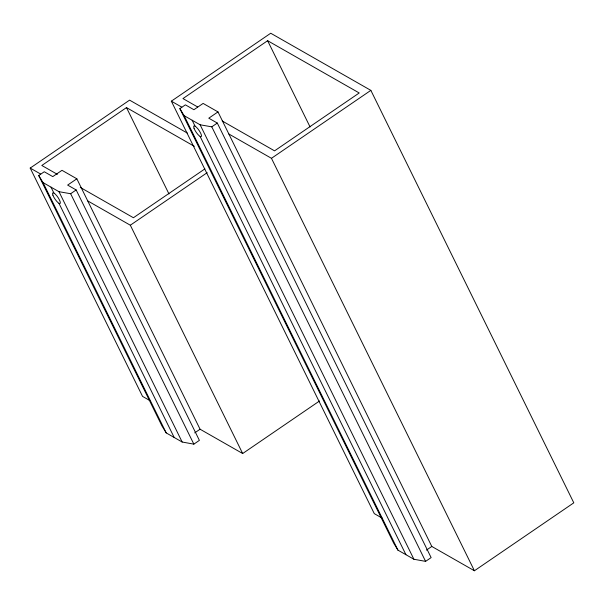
<?xml version="1.0" encoding="UTF-8"?>
<svg xmlns="http://www.w3.org/2000/svg" width="604" height="604" viewBox="0 0 604 604"><rect width="100%" height="100%" fill="white"/><g stroke="black" fill="none" stroke-linecap="round" stroke-linejoin="round"><path stroke-width="0.91" d="M149.792 400.535L142.552 396.398L30.2 168.078L129.588 100.136L187.383 133.114M194.367 146.334L126.485 107.595L41.819 165.473L57.365 174.345M76.844 178.799L67.64 185.088L76.164 189.95L199.388 440.369L193.861 444.144L182.159 442.022L166.213 432.917L161.963 425.941L38.739 175.522L44.258 171.747L52.782 176.61L61.985 170.32L76.844 178.799L200.067 429.218L242.672 453.529L319.539 400.981M382.34 518.224L374.291 513.634L171.34 101.178L270.72 33.235L370.848 90.366L573.8 502.822L474.412 570.765L431.807 546.454L217.984 111.906L203.118 103.42L193.914 109.717L185.398 104.847L179.871 108.622L393.702 543.177L397.953 550.153L413.906 559.251L425.601 561.38L431.128 557.605L217.304 123.057L208.78 118.195L217.984 111.906M222.219 120.981L274.563 150.849L359.221 92.971L267.625 40.702L182.959 98.573L197.682 106.976M38.739 175.522L43.035 182.589L58.988 191.695L70.645 193.725L76.164 189.95M179.871 108.622L184.167 115.696L200.12 124.794L211.778 126.832L217.304 123.057M204.884 168.893L133.424 217.742L80.264 187.406M87.716 200.898L130.321 225.209L207.195 172.661M228.856 133.997L271.46 158.308L370.848 90.366M194.699 432.887L200.067 429.218M426.439 550.123L431.807 546.454M171.34 101.178L181.796 107.15M30.2 168.078L40.664 174.043M267.625 40.702L310.071 126.961M271.46 158.308L474.412 570.765M211.778 126.832L425.601 561.38M200.12 124.794L413.906 559.251M192.148 120.241L195.047 126.138M200.12 136.451L405.926 554.706M184.167 115.696L397.953 550.153M126.485 107.595L168.977 193.952M130.321 225.209L242.672 453.529M70.645 193.725L193.861 444.144M58.988 191.695L182.159 442.022M51.008 187.142L53.907 193.031M58.981 203.344L174.186 437.47M43.035 182.589L166.213 432.917M194.043 128.312A6.47 1.706 55.6 0 0 200.807 136.715A6.47 1.706 55.6 0 0 197.901 128.848A6.47 1.706 55.6 0 0 194.043 128.312M52.91 195.213A6.47 1.706 55.6 0 0 59.668 203.608A6.47 1.706 55.6 0 0 56.761 195.749A6.47 1.706 55.6 0 0 52.91 195.213"/></g></svg>
